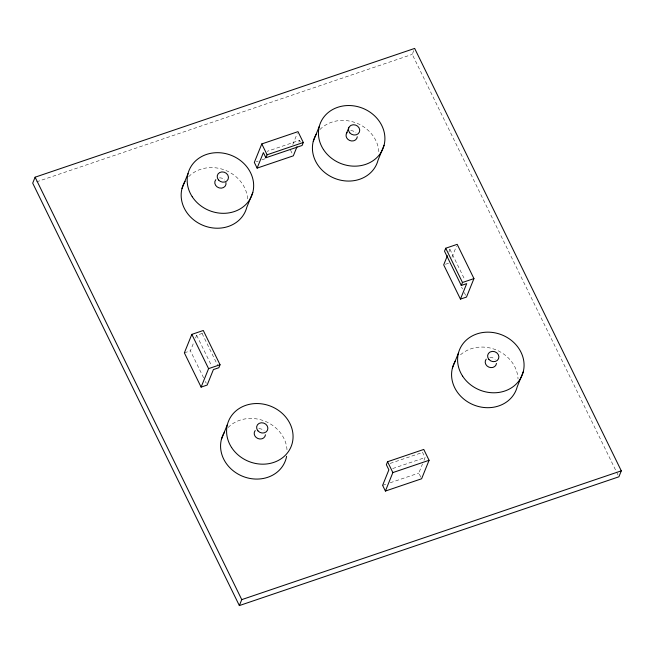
<?xml version="1.0" encoding="UTF-8"?>
<svg xmlns="http://www.w3.org/2000/svg" width="654" height="654" viewBox="0 0 654 654"><rect width="100%" height="100%" fill="white"/><g stroke="black" fill="none" stroke-linecap="round" stroke-linejoin="round"><path stroke-width="0.49" stroke-dasharray="3.27 2.45" d="M203.623 377.849L190.396 350.814L193.707 342.606M195.554 338.053L196.658 335.314L202.086 333.475L202.691 331.987M292.771 144.575L297.251 133.49M298.853 142.155L299.589 140.332L267.192 151.327M617.997 474.976L412.241 54.38L413.966 50.121M448.848 252.109L449.952 249.37L448.137 249.983M451.963 257.275L456.443 246.19M423.972 460.302L425.075 457.563L422.566 452.429L423.163 450.941M420.808 477.134L418.813 473.063L422.5 463.948M36.567 181.845L412.241 54.38M256.237 161.759L258.142 161.113M261.952 159.821L265.761 158.521M184.363 352.858L190.396 350.814M445.415 264.281L448.865 263.112M390.168 463.416L422.566 452.429M392.686 468.558L425.075 457.563M382.615 485.342L386.424 484.05M390.234 482.758L418.813 473.063M449.952 249.37L464.945 280.018M461.626 287.155L462.509 288.962M464.275 292.567L465.599 295.265M299.589 140.332L300.423 142.049M290.531 150.118L292.526 154.197M202.086 333.475L217.52 365.022M196.658 335.314L211.651 365.962M205.389 381.454L206.272 383.26M319.92 129.541A33.787 29.716 22 0 1 356.283 122.993A33.787 29.716 22 0 1 378.879 152.398M350.707 130.718A5.731 5.044 22 0 1 356.005 132.917M188.663 176.694A33.787 29.716 22 0 1 225.025 170.146A33.787 29.716 22 0 1 247.621 199.552M219.45 177.88A5.731 5.044 22 0 1 224.747 180.071M228.074 427.553A33.787 29.716 22 0 1 264.437 421.004A33.787 29.716 22 0 1 287.032 450.41M258.861 428.73A5.731 5.044 22 0 1 264.159 430.929M460.506 354.803A33.787 29.716 22 0 1 496.468 350.037A33.787 29.716 22 0 1 518.042 379.026M489.871 357.346A5.731 5.044 22 0 1 495.168 359.545"/><path stroke-width="0.98" d="M35.112 177.193L32.7 183.153L239.348 605.579L618.888 476.807L621.3 470.847L414.652 48.421L35.112 177.193L241.759 599.62L239.348 605.579M182.008 188.475L188.025 173.58M257.12 168.111L263.382 152.619L265.892 157.753L302.099 145.474L303.301 142.49L297.995 131.642L261.796 143.929L254.332 162.405L257.12 168.111L293.327 155.832L297.006 146.717M191.826 334.382L184.363 352.858L201.113 387.111L207.155 385.059L213.408 369.567L218.845 367.728L220.046 364.744L203.288 330.491L191.826 334.382L208.585 368.635L201.113 387.111M265.892 157.753L267.102 154.777L261.796 143.929M252.804 192.431L246.787 207.334A33.787 29.716 22 0 1 202.748 225.246A33.787 29.716 22 0 1 185.049 181.338M313.266 141.321L319.283 126.418M221.42 439.333L227.437 424.43M346.375 133.653L348.786 127.693M384.062 145.278L378.045 160.181A33.787 29.716 22 0 1 334.006 178.092A33.787 29.716 22 0 1 316.307 134.184M445.726 248.234L444.524 251.218L461.274 285.463L466.703 283.623L460.449 299.115L466.482 297.071L473.946 278.596L457.187 244.343L445.726 248.234L462.476 282.487L461.274 285.463M447.377 255.755L443.69 264.87L460.449 299.115M387.56 461.732L386.359 464.708L388.877 469.85L382.615 485.342L385.402 491.056L421.609 478.769L429.073 460.293L423.767 449.445L387.56 461.732L392.866 472.58L385.402 491.056M452.429 367.949L458.446 353.046M523.225 371.905L517.208 386.808A33.787 29.716 22 0 1 473.169 404.72A33.787 29.716 22 0 1 455.47 360.812M267.102 154.777L303.301 142.49M208.585 368.635L220.046 364.744M462.476 282.487L473.946 278.596M392.866 472.58L429.073 460.293M241.759 599.62L621.3 470.847M357.297 136.768A5.731 5.044 22 0 1 349.726 140.504A5.731 5.044 22 0 1 347.061 132.525M225.973 182.58A5.731 5.044 22 0 1 219.18 187.911A5.731 5.044 22 0 1 215.804 179.678M286.615 456.296A33.787 29.716 22 0 1 243.182 476.513A33.787 29.716 22 0 1 224.461 432.196M265.45 434.779A5.731 5.044 22 0 1 257.88 438.515A5.731 5.044 22 0 1 255.215 430.536M496.46 363.395A5.731 5.044 22 0 1 488.89 367.131A5.731 5.044 22 0 1 486.224 359.152M323.477 149.562A33.787 29.716 22 0 0 381.02 152.415A33.787 29.716 22 0 0 350.519 105.572A33.787 29.716 22 0 0 323.477 149.562M349.751 132.827A5.731 5.044 22 0 0 359.381 132.092A5.731 5.044 22 0 0 353.119 124.759A5.731 5.044 22 0 0 349.751 132.827M192.219 196.715A33.787 29.716 22 0 0 249.763 199.576A33.787 29.716 22 0 0 219.262 152.725A33.787 29.716 22 0 0 192.219 196.715M218.493 179.981A5.731 5.044 22 0 0 228.123 179.245A5.731 5.044 22 0 0 221.861 171.92A5.731 5.044 22 0 0 218.493 179.981M231.63 447.573A33.787 29.716 22 0 0 289.174 450.426A33.787 29.716 22 0 0 258.673 403.583A33.787 29.716 22 0 0 231.63 447.573M257.905 430.831A5.731 5.044 22 0 0 267.535 430.095A5.731 5.044 22 0 0 261.273 422.77A5.731 5.044 22 0 0 257.905 430.831M462.64 376.189A33.787 29.716 22 0 0 520.183 379.042A33.787 29.716 22 0 0 489.683 332.199A33.787 29.716 22 0 0 462.64 376.189M488.914 359.455A5.731 5.044 22 0 0 498.544 358.719A5.731 5.044 22 0 0 492.282 351.386A5.731 5.044 22 0 0 488.914 359.455"/></g></svg>
